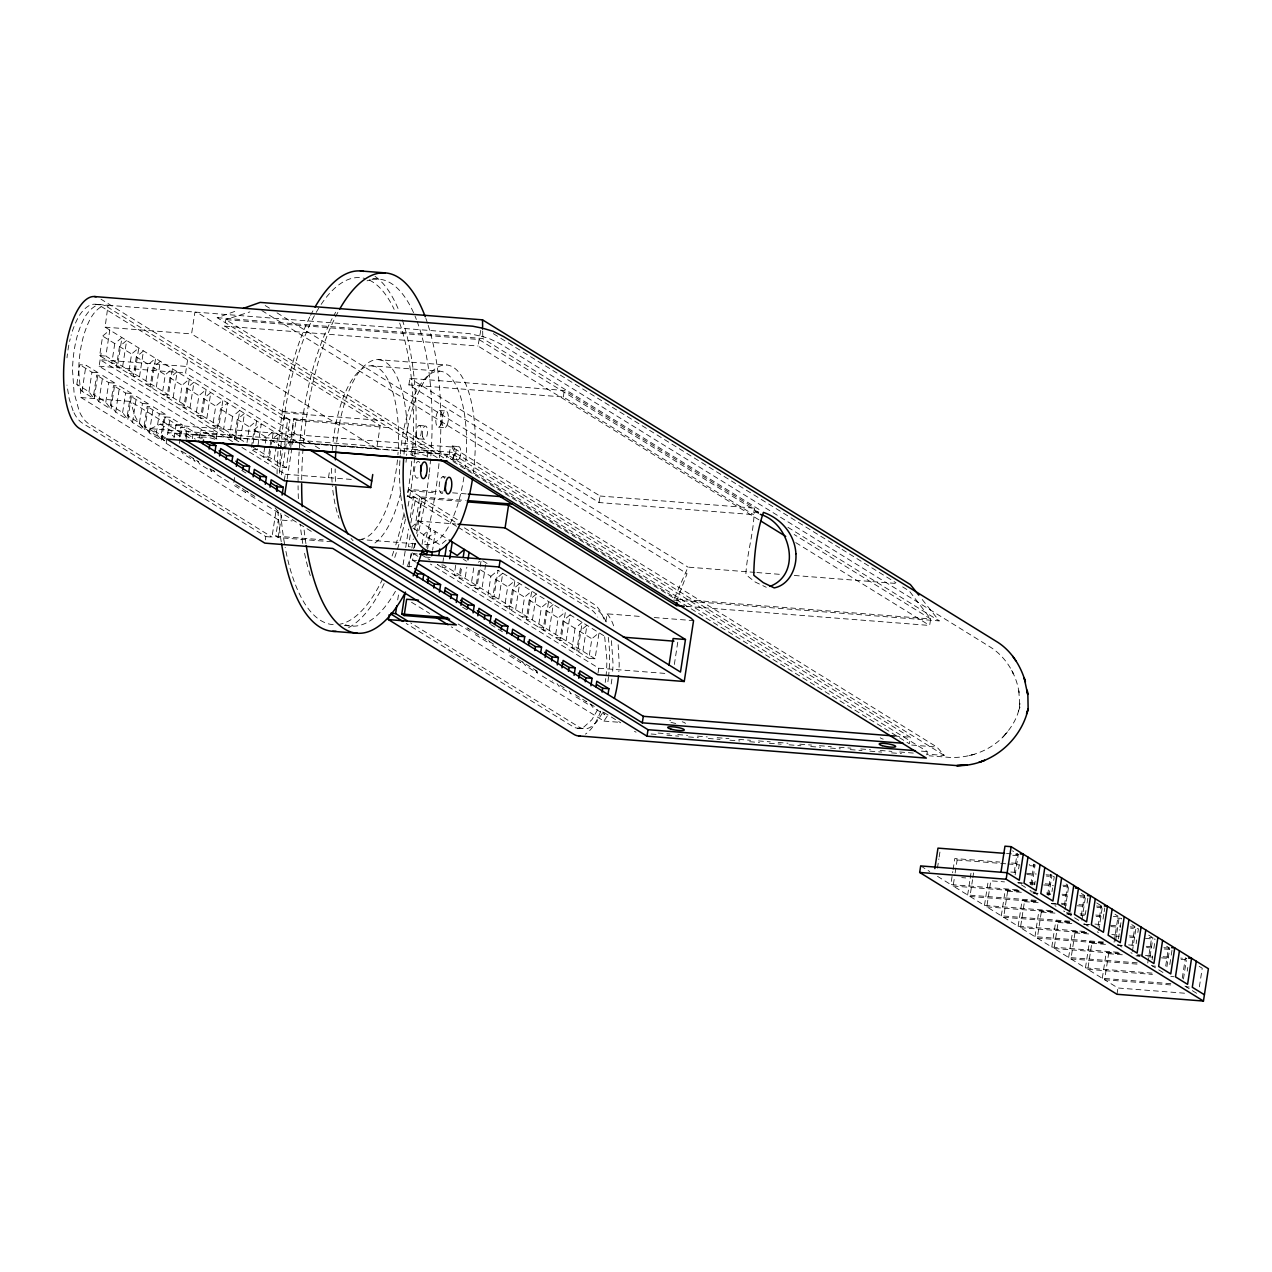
<?xml version="1.0" encoding="UTF-8"?>
<svg xmlns="http://www.w3.org/2000/svg" width="1272" height="1272" viewBox="0 0 1272 1272"><rect width="100%" height="100%" fill="white"/><g stroke="black" fill="none" stroke-linecap="round" stroke-linejoin="round"><path stroke-width="0.75" stroke-dasharray="5 3.75" d="M284.721 445.009L287.663 418.488L281.494 417.995M290.716 447.458L293.848 418.965L380.217 425.675L376.719 448.475L290.239 441.686L105.099 327.143L108.041 305.248A70.723 26.744 -85.5 0 0 101.49 306.568C92.093 312.149 87.848 323.104 84.461 332.962A55.332 20.924 -85.5 0 0 78.689 370.629L81.058 397.548L278.282 519.835L292.131 520.916M309.78 316.998A180.719 68.354 -85.5 0 0 282.368 411.413L280.047 428.839A180.719 68.354 -85.5 0 0 278.361 446.488M337.859 312.403A180.719 68.354 -85.5 0 0 307.077 413.352L304.755 430.779A180.719 68.354 -85.5 0 0 303.229 446.456M76.845 384.271L79.834 364.73L86.003 365.223L98.135 372.728L94.144 398.772L82.028 391.267L76.845 384.271L88.961 391.776L94.144 398.772M82.028 391.267L86.003 365.223M88.961 391.776L91.95 372.235L79.834 364.73M93.667 394.686L96.656 375.145L102.841 375.638L114.957 383.142L110.982 409.187L98.85 401.682L93.667 394.686L105.799 402.19L110.982 409.187M238.85 441.734L99.645 355.619L102.635 336.078L109.805 330.052L105.83 356.096L245.019 442.227M216.94 439.11L99.121 366.209L101.124 353.187M98.85 401.682L102.841 375.638M105.799 402.19L108.788 382.649L96.656 375.145M114.766 343.583L111.777 363.124L117.946 363.601L121.937 337.557L114.766 343.583L102.635 336.078M110.505 405.1L113.494 385.559L119.663 386.052L131.795 393.557L127.804 419.601L115.688 412.096L110.505 405.1L122.621 412.605L127.804 419.601M119.473 346.493L116.483 366.034L122.653 366.511L126.644 340.467L119.473 346.493L131.588 353.998L128.599 373.539L134.784 374.016L138.759 347.971L131.588 353.998M115.688 412.096L119.663 386.052M122.621 412.605L125.61 393.064L113.494 385.559M127.327 415.515L130.316 395.974L136.501 396.466L148.617 403.971L144.642 430.016L132.511 422.511L127.327 415.515L139.459 423.02L144.642 430.016M136.295 356.907L133.306 376.448L139.491 376.925L143.466 350.881L136.295 356.907L148.427 364.412L145.437 383.937L151.607 384.43L155.597 358.386L148.427 364.412M132.511 422.511L136.501 396.466M139.459 423.02L142.448 403.478L130.316 395.974M144.165 425.929L147.155 406.388L153.324 406.881L165.455 414.37L161.465 440.43L149.349 432.925L144.165 425.929L156.281 433.434L161.465 440.43M153.133 367.322L150.144 386.863L156.313 387.34L160.304 361.296L153.133 367.322L165.249 374.827L162.26 394.352L168.445 394.845L172.42 368.8L165.249 374.827M149.349 432.925L153.324 406.881M156.281 433.434L159.27 413.893L147.155 406.388M178.303 450.845L166.171 443.34L160.988 436.344L163.977 416.803L170.162 417.296L182.278 424.784L179.431 443.403M169.955 377.736L166.966 397.277L173.151 397.754L177.142 371.71L169.955 377.736L182.087 385.241L179.098 404.766L185.267 405.259L189.258 379.215L182.087 385.241M166.171 443.34L170.162 417.296M174.01 437.981L176.108 424.307L163.977 416.803M305.105 446.933L185.601 372.998L187.604 359.976M376.719 448.475L191.579 333.916L194.918 312.101L199.275 313.739L380.217 425.675M179.32 436.98L180.815 427.217L186.984 427.71L199.116 435.199L198.543 438.92M186.793 388.151L183.804 407.692L189.973 408.169L193.964 382.125L186.793 388.151L198.909 395.656L195.92 415.181L202.105 415.674L206.096 389.63L198.909 395.656M185.569 437.012L186.984 427.71M186.157 438.808L186.905 433.927L453.881 454.867L910.275 737.251L909.289 743.754L452.896 461.386L453.881 454.867M192.342 438.633L192.931 434.722L180.815 427.217M203.615 398.565L200.626 418.091L206.811 418.583L210.802 392.539L203.615 398.565L215.747 406.07L212.758 425.595L218.927 426.088L222.918 400.044L215.747 406.07M199.529 437.886L200.579 430.985M437.202 457.602L224.746 326.157L225.748 319.638L249.869 311.894M217.464 428.505L220.454 408.98L227.624 402.954L223.649 428.998M216.987 433.498L215.922 440.382A8.363 1.479 8.7 0 0 205.826 437.202A8.363 1.479 8.7 0 0 201.071 438.84M232.569 416.485L229.58 436.01L235.765 436.503L239.756 410.443L232.569 416.485L220.454 408.98M237.292 419.394L234.302 438.92L240.472 439.412L244.463 413.368L237.292 419.394L249.407 426.883L247.022 442.513M234.636 477.557L233.492 484.998L245.623 492.487L242.507 488.289M251.427 447.378L254.114 429.809L261.285 423.783L257.31 449.827L251.125 449.334L280.079 467.253L286.264 467.73L293.737 418.901L306.202 419.935M253.16 443.197L256.578 420.857L249.407 426.883M264.751 447.076L263.256 456.839L269.425 457.316L271.143 446.154M265.339 443.165L266.245 437.298L273.416 431.272L271.413 444.294M270.952 440.223L267.963 459.748L274.132 460.241L278.123 434.197L270.952 440.223L281.557 446.774M265.323 539.869L265.816 536.609L82.521 423.194A71.518 27.046 -85.5 0 1 73.045 410.745M285.485 448.905L289.937 419.887L283.751 419.394L284.753 412.891L101.013 299.206M280.079 467.253L283.068 447.712L290.239 441.686M265.816 536.609L272.001 537.102L276.183 509.754M281.525 474.822L285.198 450.797M331.849 541.793L278.171 537.579L275.801 536.116L278.282 519.835M284.26 480.768L285.262 474.249L239.47 445.916M278.171 537.579L281.764 514.142M287.138 478.972L296.106 420.364L293.737 418.901M328.494 477.636L329.496 471.133M408.884 384.875L409.886 378.356L564.307 390.472L754.471 508.132L753.485 514.651L599.048 502.535L408.884 384.875L563.321 396.991L753.485 514.651M410.92 454.47L411.969 447.569M456.553 526.322L407.358 495.873L408.36 489.37L442.815 492.073M397.691 599.907L398.597 594.04M403.081 564.736L408.535 529.041M410.284 517.609L413.543 496.366L407.358 495.873M410.236 534.956L408.439 546.674L414.624 547.151L415.213 543.255M408.948 567.169L411.587 549.965M411.874 548.137L413.273 538.978M414.72 529.47L419.712 496.843L465.361 500.421M427.328 456.966L428.378 450.065M415.658 562.049L412.621 560.173L413.623 553.67L417.55 553.972M416.707 533.477L422.097 498.322L419.712 496.843M422.065 544.4L423.56 534.638L430.731 528.611L427.599 549.075M426.772 547.326L428.267 537.547L435.437 531.521L432.591 550.124M446.679 457.761L447.188 454.517L167.84 432.607L174.566 436.773M443.594 557.724L442.1 567.503L448.285 567.98M758.955 519.851L478.002 346.016L480.8 330.116M455.726 565.229L454.231 575.008L460.4 575.485L461.831 566.183M460.432 568.139L458.938 577.917L465.107 578.394L466.824 567.233M473.74 567.837L471.053 585.406L477.238 585.899L481.214 559.855L478.352 562.256M485.65 564.625L481.945 588.809L475.76 588.332L478.749 568.791L490.881 576.296L487.892 595.821L494.061 596.314L498.052 570.269L562.351 610.051M495.587 579.205L492.598 598.746L498.767 599.223L502.758 573.179L495.587 579.205L507.703 586.71L504.714 606.235L510.899 606.728L514.89 580.684L507.703 586.71M512.409 589.62L509.42 609.161L515.605 609.638L519.596 583.594L512.409 589.62L524.541 597.125L521.552 616.65L527.721 617.143L531.712 591.098L524.541 597.125M509.77 647.782L508.625 655.223L520.757 662.728L517.64 658.53M529.247 600.034L526.258 619.559L532.427 620.052L536.418 594.008L529.247 600.034L541.363 607.539L538.374 627.064L544.559 627.557L548.55 601.513L541.363 607.539M563.321 396.991L564.307 390.472M546.086 610.449L543.096 629.974L549.265 630.467L553.256 604.423L546.086 610.449L558.201 617.953L555.212 637.479L561.381 637.972L565.372 611.912L558.201 617.953M570.079 614.837L562.908 620.863L559.918 640.388L566.104 640.881L570.079 614.837L603.739 635.666M575.039 628.352L572.05 647.893L578.219 648.386L582.21 622.326L575.039 628.352L562.908 620.863M599.048 502.535L600.05 496.016L409.886 378.356M579.746 631.278L576.757 650.803L582.926 651.296L586.917 625.252L579.746 631.278L591.862 638.767L588.872 658.308L595.058 658.801L599.033 632.74L591.862 638.767M598.015 673.095L598.762 668.213L430.461 564.084M605.917 621.499L607.078 613.835L642.455 616.618M674.351 664.461L677.865 641.47M686.276 606.378L929.657 625.458L930.643 618.939L909.401 591.082L902.659 586.917M926.843 754.853L927.352 751.593L447.188 454.517M937.448 868.172L938.879 858.87M939.165 857.01L940.024 851.429M1017.409 889.812L950.82 884.581L952.808 871.558M953.094 869.698L954.795 858.536L999.856 862.066M1036.203 900.369L967.642 894.995L953.141 886.028L954.859 874.866M955.145 873.005L957.132 859.983L954.795 858.536M967.642 894.995L969.916 880.113M970.202 878.252L971.061 872.672M1051.07 910.641L984.48 905.41L969.98 896.442L972.539 879.699M972.826 877.839L973.684 872.258M984.48 905.41L988.185 881.226M1069.863 921.198L1001.303 915.824L986.802 906.857L990.793 880.812L1004.498 881.878M1001.303 915.824L1005.293 889.78L1020.955 891.004M1084.73 931.47L1018.141 926.239L1003.64 917.271L1007.631 891.227L1005.293 889.78M1014.229 872.29L1017.091 853.687M1015.136 874.898L1018.268 854.418L1012.544 850.873M1018.618 868.887L1019.174 865.167M1018.141 926.239L1022.132 900.194L1035.837 901.276M1103.524 942.027L1034.963 936.653L1020.462 927.686L1024.453 901.641L1022.132 900.194M1030.781 884.565L1033.913 864.101M1031.974 885.296L1035.106 864.833L1029.223 864.372M1034.581 884.883L1035.154 881.162M1034.963 936.653L1038.954 910.609L1054.631 911.833M1118.39 952.299L1051.801 947.068L1037.3 938.1L1041.291 912.056L1038.954 910.609M1047.619 894.979L1050.752 874.516M1048.796 895.711L1051.928 875.247L1047.715 872.64M1051.992 891.577L1052.564 887.856M1053.693 880.415L1054.265 876.694L1046.427 876.074M1051.801 947.068L1055.792 921.023L1069.498 922.105M1137.184 962.856L1068.639 957.482L1054.138 948.514L1058.113 922.47L1055.792 921.023M1064.441 905.394L1067.574 884.93L1063.026 882.116M1065.062 909.846L1068.766 885.662L1062.883 885.201M1068.639 957.482L1072.614 931.438L1088.291 932.662M1152.05 973.112L1085.461 967.897L1070.96 958.929L1074.951 932.885L1072.614 931.438M1081.279 915.808L1084.412 895.345M1081.9 920.26L1085.588 896.076L1081.375 893.469M1085.366 914.266L1085.938 910.545M1087.067 903.104L1087.926 897.523L1080.087 896.903M1085.461 967.897L1089.452 941.852L1105.114 943.077M1170.844 983.685L1102.299 978.311L1087.799 969.344L1091.774 943.283L1089.452 941.852M1098.102 926.223L1101.234 905.759M1098.722 930.675L1102.427 906.491L1096.687 902.945M1103.047 919.099L1103.905 913.519M1104.191 911.658L1104.764 907.938M1102.299 978.311L1106.274 952.267L1119.996 953.332M1184.534 993.209L1117.929 987.994L1104.621 979.758L1108.612 953.698L1106.274 952.267M1114.081 942.218L1117.786 918.034M1115.56 941.089L1119.265 916.905L1113.382 916.444M1118.454 938.816L1119.885 929.514M1120.171 927.654L1121.586 918.352L1113.747 917.732M1116.975 994.275L1117.929 987.994M1132.048 945.191L1134.894 926.588L1130.347 923.774M1132.382 951.504L1136.087 927.32L1130.22 926.859M1136.134 943.649L1136.707 939.928M1137.852 932.487L1138.424 928.767L1130.585 928.147M1147.742 963.047L1151.446 938.863M1150.079 956.337L1152.925 937.734L1147.042 937.273M1152.114 959.644L1152.686 955.924M1153.831 948.483L1154.96 941.042M1165.708 966.02L1168.555 947.417M1166.901 966.752L1169.747 948.149L1164.007 944.603M1169.811 964.478L1170.94 957.037M1171.226 955.177L1172.084 949.596M1182.26 978.295L1185.393 957.832L1186.585 958.563L1180.702 958.102M1183.453 979.027L1186.299 960.424M1187.205 971.172L1187.778 967.451M1199.369 986.849L1202.231 968.231L1199.194 966.37M408.089 506.113L410.729 490.833A180.719 68.354 -85.5 0 0 414.593 457.745M438.967 463.612A180.719 68.354 -85.5 0 1 435.437 492.773L432.496 509.818A180.719 68.354 -85.5 0 1 424.864 542.111M410.824 523.03L415.801 497.765L409.616 497.273M416.612 525.352L421.97 498.242L463.374 501.55M758.748 512.584L479.003 339.513L225.748 319.638L677.388 599.08L687.023 573.656L260.84 309.955M674.351 598.333L688.025 567.137L754.932 572.384M597.57 709.792L591.973 719.618L584.055 726.884A71.518 27.046 -85.5 0 1 572.734 726.487L406.245 623.503M602.435 713.036L596.632 722.035L590.224 727.377A71.518 27.046 -85.5 0 1 578.903 726.964L410.745 622.946M607.237 716.072L603.946 721.081L451.385 626.873M758.653 512.012L755.473 511.757L754.105 513.395C753.453 534.065 746.839 554.195 745.853 574.658L755.171 582.019L766.269 587.282M1002.877 737.045C1011.494 727.838 1019.19 716.025 1019.778 703.193L1019.81 706.342L1018.824 690.919L1019.254 693.86C1016.837 674.971 1006.104 656.781 989.743 646.701L499.53 343.408L489.036 338.479L479.91 335.872M1005.373 734.373C991.922 749.908 971.061 757.969 950.725 757.492L929.037 755.791M411.428 527.133L418.599 521.107L455.948 524.032M446.122 540.234L440.382 545.052L412.955 528.071M490.881 576.296L498.052 570.269M165.932 438.093L150.732 428.696L160.288 424.132L451.973 447.013L936.892 747.046L944.46 755.504L926.938 754.137M443.721 457.841L217.194 317.682L237.737 310.384M372.871 278.632L378.436 279.077M95.686 304.278L101.871 304.755M108.041 305.248L468.923 333.55L483.726 336.841M217.194 317.682L482.803 338.527L761.117 510.708M224.746 326.157L478.002 346.016M105.099 327.143L191.579 333.916M335.903 450.654A93.699 35.441 -85.5 0 1 378.452 359.642L446.393 364.969M332.246 450.352A87.005 32.913 -85.5 0 1 371.758 365.827L439.715 371.154M99.645 355.619L105.83 356.096M99.121 366.209L185.601 372.998M91.95 372.235L98.135 372.728M108.788 382.649L114.957 383.142M439.444 410.506L445.629 410.983M125.61 393.064L131.795 393.557M282.368 411.413L307.077 413.352M284.753 412.891L383.588 420.635M81.058 397.548L130.475 401.427L191.166 439.047M142.448 403.478L148.617 403.971M419.108 425.484L425.277 425.961M438.57 427.185L444.755 427.662M296.106 420.364L388.771 427.63M159.27 413.893L165.455 414.37M418.409 438.824L424.594 439.301M176.108 424.307L182.278 424.784M452.387 446.075L458.556 446.552M150.732 428.696L454.788 452.546L944.46 755.504M192.931 434.722L199.116 435.199M197.637 437.632L203.822 438.125M451.687 459.415L457.872 459.892M442.831 476.746L445.916 477M600.05 496.016L754.471 508.132M285.262 474.249L352.09 479.496M452.578 492.836L468.175 494.061M410.729 490.833L435.437 492.773M358.402 539.344L416.644 543.907M756.888 572.543L780.515 574.388M794.285 575.469L898.588 583.657M275.801 536.116L323.231 539.837M425.277 557.088L431.447 557.565M412.621 560.173L416.564 560.491M406.992 566.326L411.635 566.692M677.388 599.08L930.643 618.939L794.141 534.494M673.588 600.066L939.197 620.895L921.198 598.206M654.253 617.54L693.558 620.625M344.315 625.506L351.74 626.094M598.762 668.213L667.1 673.572M894.502 736.011L910.275 737.251M911.69 745.058L936.892 747.046M603.946 721.081L619.766 722.321M921.405 751.132L927.352 751.593M658.117 733.054L669.931 733.976M677.801 734.596L687.627 735.375M697.469 736.138L707.312 736.917M717.154 737.681L728.951 738.603M738.793 739.382L750.607 740.304M758.478 740.924L770.275 741.846M778.146 742.466L787.988 743.245M799.786 744.168L811.6 745.09M819.47 745.71L831.284 746.632M839.154 747.252L850.952 748.175M860.731 748.938L870.461 749.701M880.208 750.464L891.879 751.386M899.67 751.99L913.296 753.072M577.488 728.22L583.657 728.697M651.089 733.992L658.976 734.612M666.862 735.216L678.676 736.154M688.534 736.917L698.392 737.696M708.25 738.476L720.079 739.398M729.937 740.177L739.795 740.94M749.653 741.719L759.511 742.482M769.369 743.261L781.183 744.184M789.069 744.804L800.899 745.742M810.757 746.505L820.615 747.284M830.473 748.047L840.331 748.826M850.189 749.606L862.019 750.528M869.905 751.148L881.719 752.07M891.577 752.849L901.435 753.612M1006.518 853.496L1018.268 854.418M1012.766 855.245L1018.649 855.706M1011.606 862.988L1019.428 863.609M957.132 859.983L1006.104 863.815M1008.06 863.974L1019.81 864.896M1029.604 865.66L1037.427 866.28M1010.811 872.02L1016.678 872.481M1026.472 873.26L1036.267 874.023M1046.061 874.786L1051.928 875.247M1026.838 874.548L1034.677 875.152M1029.589 882.593L1035.472 883.054M1045.266 883.817L1053.089 884.438M961.775 877.616L965.687 877.918M1022.434 883.007L1017.807 882.641L1026.87 888.254M1018.22 882.959L1022.132 883.261M1029.97 883.881L1035.837 884.342M1043.676 884.962L1053.47 885.725M1063.265 886.489L1071.088 887.109M1030.749 891.783L1038.588 892.388M1046.427 893.008L1050.338 893.31M1062.088 894.232L1069.927 894.852M1079.721 895.615L1085.588 896.076M953.141 886.028L1021.702 891.402M1034.629 893.055L1037.729 893.31M1007.631 891.227L1023.292 892.451M1033.087 893.214L1038.97 893.675M1046.792 894.296L1050.72 894.598M1062.47 895.52L1070.293 896.14M1061.293 903.263L1069.132 903.883M1078.926 904.646L1086.765 905.267M1096.543 906.03L1102.427 906.491M969.98 896.442L1038.524 901.816M1056.094 903.836L1051.467 903.47L1056.014 906.284M1024.453 901.641L1038.159 902.707M1051.88 903.788L1059.703 904.408M1061.675 904.551L1067.542 905.012M1077.336 905.791L1085.175 906.395M1096.925 907.318L1102.792 907.779M1066.381 912.755L1072.248 913.217M1080.087 913.837L1085.954 914.298M1095.748 915.061L1103.587 915.681M986.802 906.857L1053.407 912.072M1068.305 913.884L1071.39 914.139M1041.291 912.056L1054.997 913.121M1066.747 914.043L1072.63 914.504M1080.453 915.125L1084.38 915.427M1096.13 916.349L1103.953 916.969M1094.954 924.092L1102.792 924.712M1110.631 925.316L1120.425 926.096M1003.64 917.271L1072.185 922.645M1085.127 924.299L1089.754 924.664M1058.113 922.47L1071.819 923.536M1083.585 924.458L1089.452 924.919M1110.997 926.604L1118.835 927.224M1111.792 934.507L1119.63 935.127M1129.409 935.89L1137.247 936.51M1020.462 927.686L1087.067 932.901M1074.951 932.885L1088.657 933.95M1114.113 935.953L1119.996 936.415M1129.79 937.178L1137.629 937.798M1145.452 938.402L1155.246 939.181M1128.614 944.921L1134.497 945.382M1146.247 946.304L1154.086 946.924M1163.88 947.688L1169.747 948.149M1037.3 938.1L1105.845 943.474M1118.788 945.128L1121.872 945.366M1091.774 943.283L1105.495 944.365M1117.245 945.287L1123.112 945.748M1146.613 947.592L1154.451 948.212M1164.246 948.976L1170.129 949.437M1137.613 954.716L1143.496 955.177M1145.452 955.336L1153.291 955.956M1163.085 956.719L1170.908 957.339M1054.138 948.514L1118.772 953.587M1137.168 955.669L1140.253 955.908M1108.612 953.698L1122.317 954.779M1136.023 955.86L1139.951 956.162M1147.773 956.783L1153.656 957.244M1161.495 957.848L1169.318 958.468M1181.084 959.39L1188.907 959.994M1070.96 958.929L1137.55 964.144M1152.448 965.957L1155.548 966.195M1087.799 969.344L1152.432 974.4M1170.828 976.499L1173.913 976.737M1104.621 979.758L1171.21 984.973M1186.108 986.786L1189.209 987.024M755.473 511.757L758.7 513.475M462.563 607.142L469.066 611.148M490.753 624.536L502.488 631.787M411.524 602.26L429.602 613.422M493.313 333.646L840.331 548.359M842.016 549.393L895.917 582.751M787.925 527.308L939.197 620.895M795.763 542.619L929.657 625.458M265.196 305.534L270.252 308.651M276.994 312.833L688.025 567.137M1115.035 914.298L1118.072 916.174M1148.696 935.127L1151.732 937.003M408.36 489.37L457.745 519.93M471.181 528.246L593.77 604.089A66.939 25.313 -85.5 0 1 604.327 620.164M289.937 419.887L106.625 306.473A71.518 27.046 -85.5 0 0 95.305 306.059C85.924 311.672 81.662 322.611 78.292 332.469A55.332 20.924 -85.5 0 0 72.52 370.152L74.078 392.794L79.214 411.206A71.518 27.046 -85.5 0 0 88.69 423.656L272.001 537.102M413.543 496.366L456.028 522.649M464.407 527.848L596.838 609.781A71.518 27.046 -85.5 0 1 606.315 622.231M283.751 419.394L100.456 305.995A71.518 27.046 -85.5 0 0 89.135 305.582C80.724 310.495 76.511 320.003 73.204 328.733A55.459 20.972 -85.5 0 0 71.105 335.379M458.238 527.355L590.669 609.288A71.518 27.046 -85.5 0 1 597.745 617.079M319.558 448.746L186.602 366.479L100.122 359.706L233.253 442.068M1029.923 890.146L1031.115 890.877M1033.452 892.324L1039.176 895.87M1063.583 910.975L1064.775 911.706M1067.113 913.153L1081.613 922.121M1083.935 923.567L1089.675 927.113M1097.259 931.804L1098.436 932.535M1117.595 944.396L1124.846 948.88M1130.919 952.633L1132.096 953.364M1151.271 965.225L1163.053 972.524M1184.932 986.054L1198.24 994.291M418.599 521.107L446.043 538.088M482.788 560.825L488.957 564.641M254.114 429.809L266.245 437.298M463.437 559.314L466.474 561.191M252.603 446.917L286.264 467.73M595.058 658.801L443.578 565.07L437.393 564.593L588.872 658.308M420.571 554.179L429.825 559.903M920.674 865.93L929.768 871.558M937.512 876.344L950.82 884.581M413.623 553.67L418.17 556.484M186.905 433.927L195.3 439.126M241.728 470.402L248.469 474.583M305.789 510.12L310.845 513.252M160.288 424.132L182.23 437.711M160.988 436.344L165.535 439.158M164.819 440.748L144.277 428.044A71.518 27.046 -85.5 0 1 134.816 415.578L130.475 401.427M181.705 451.194L198.575 461.641M210.405 468.955L215.461 472.087M235.733 484.616L257.675 498.195M284.69 514.922L311.704 531.632M467.078 627.764L494.093 644.475M510.978 654.921L537.992 671.632M559.934 685.211L566.692 689.392M575.135 694.623L597.093 708.202M603.834 712.384L620.72 722.83M228.785 482.072L216.669 474.583L213.553 470.386M262.445 502.901L250.33 495.412L247.213 491.215M267.152 505.811L279.284 513.316L275.134 507.719M458.143 623.98L470.258 631.484L468.191 628.686M487.097 641.899L474.965 634.394L472.898 631.596M503.919 652.313L491.803 644.809L488.687 640.611M542.285 676.052L554.417 683.541L552.334 680.743M575.946 696.881L588.077 704.37L586.01 701.572M607.078 613.835L607.428 614.233A70.723 26.744 -85.5 0 1 612.484 622.739L614.567 628.225M602.833 711.986L604.9 714.785L592.784 707.28L590.717 704.481M569.172 691.157L571.239 693.956L559.124 686.467L557.057 683.668M535.512 670.328L537.579 673.127L525.463 665.638L522.347 661.44M209.88 468.859L211.963 471.658L199.831 464.169L197.764 461.37M193.058 458.461L195.125 461.259L183.009 453.754L180.926 450.956M451.973 447.013L454.788 452.546M1011.685 670.408L1013.355 673.794L1012.178 671.393M73.045 410.729L69.245 399.074L66.955 385.066M604.661 636.747L606.839 658.912A55.459 20.972 -85.5 0 1 606.172 674.669M611.45 640.675L613.009 663.316A55.332 20.924 -85.5 0 1 612.675 671.218M618.16 644.729L619.194 663.793A55.332 20.924 -85.5 0 1 618.86 671.696M482.692 331.054L482.803 338.527M369.405 280.158A174.026 65.826 -85.5 0 1 394.145 309.35M399.694 323.072A174.026 65.826 -85.5 0 1 412.223 455.599M411.746 461.275A174.026 65.826 -85.5 0 1 407.167 496.716M403.701 514.683A174.026 65.826 -85.5 0 1 394.892 547.739M393.732 551.253A174.026 65.826 -85.5 0 1 391.347 558.09M382.761 578.649A174.026 65.826 -85.5 0 1 339.704 624.25M333.2 624.632A174.026 65.826 -85.5 0 1 285.166 547.373M284.531 543.812A174.026 65.826 -85.5 0 1 280.778 513.395M279.617 473.105A174.026 65.826 -85.5 0 1 280.603 450.431M280.889 446.647A174.026 65.826 -85.5 0 1 314.391 315.679M316.187 312.435A174.026 65.826 -85.5 0 1 319.161 307.49M321.164 304.374A174.026 65.826 -85.5 0 1 364.698 278.425M67.003 357.83A55.459 20.972 -85.5 0 1 67.432 353.918M67.972 350.054A55.459 20.972 -85.5 0 1 70.183 338.893M608.255 637.32A66.939 25.313 -85.5 0 1 608.668 675.289M608.525 676.736A66.939 25.313 -85.5 0 1 607.571 683.907M600.718 711.191A66.939 25.313 -85.5 0 1 585.374 734.103M636.064 732.163A71.518 27.046 -85.5 0 1 634.505 731.321M611.912 679.057A55.332 20.924 -85.5 0 1 610.735 686.721M605.742 678.58A55.459 20.972 -85.5 0 1 605.202 682.444M675.75 723.45A8.363 1.479 8.7 0 1 670.598 720.27M682.237 721.781A8.363 1.479 8.7 0 1 685.211 723.609M883.229 739.143A8.363 1.479 8.7 0 1 880.208 737.681M415.785 456.394A8.363 1.479 8.7 0 1 413.448 453.595A8.363 1.479 8.7 0 1 426.867 456.123M400.33 453.977A87.005 32.913 -85.5 0 1 441.623 371.44A87.005 32.913 -85.5 0 1 465.059 468.637M463.93 477.032A87.005 32.913 -85.5 0 1 423.178 544.034M405.1 517.672A87.005 32.913 -85.5 0 1 400.203 455.678M442.799 493.059A8.363 3.164 -85.5 0 1 439.428 483.249A8.363 3.164 -85.5 0 1 444.962 478.956M418.106 477.779A8.363 3.164 -85.5 0 1 414.577 469.05A8.363 3.164 -85.5 0 1 419.665 462.42M404.003 454.152A93.699 35.441 -85.5 0 1 449.493 365.541A93.699 35.441 -85.5 0 1 473.009 475.394M371.758 365.827A87.005 32.913 -85.5 0 1 397.913 454.82M397.468 459.923A87.005 32.913 -85.5 0 1 361.661 539.137M339.099 518.229A87.005 32.913 -85.5 0 1 338.082 515.367M337.144 512.346A87.005 32.913 -85.5 0 1 332.358 485.697M332.072 482.12A87.005 32.913 -85.5 0 1 331.579 467.317M375.017 276.342A180.719 68.354 -85.5 0 1 398.311 309.175M402.334 319.876A180.719 68.354 -85.5 0 1 414.752 455.774M405.498 518.944A180.719 68.354 -85.5 0 1 394.32 558.678M384.16 583.546A180.719 68.354 -85.5 0 1 347.971 627.955M281.223 541.697A180.719 68.354 -85.5 0 1 277.853 510.247M277.042 473.947A180.719 68.354 -85.5 0 1 278.075 450.415M310.606 315.329A180.719 68.354 -85.5 0 1 314.009 308.889M425.85 318.398A180.719 68.354 -85.5 0 1 427.615 323.549M428.187 325.33A180.719 68.354 -85.5 0 1 439.46 457.713M305.932 543.637A180.719 68.354 -85.5 0 1 303.96 528.596M301.687 479.783A180.719 68.354 -85.5 0 1 303.07 448.412M378.452 359.642A93.699 35.441 -85.5 0 1 406.627 455.471M406.468 457.316A93.699 35.441 -85.5 0 1 405.752 464.63M400.775 492.709A93.699 35.441 -85.5 0 1 372.283 544.607M353.091 540.759A93.699 35.441 -85.5 0 1 351.088 538.453M335.49 481.404A93.699 35.441 -85.5 0 1 335.172 468.923M371.933 279.474A174.026 65.826 -85.5 0 1 416.373 319.463M417.073 321.291A174.026 65.826 -85.5 0 1 430.763 457.061M430.604 458.953A174.026 65.826 -85.5 0 1 429.348 472.166M429.125 474.043A174.026 65.826 -85.5 0 1 417.232 536.466M415.101 543.812A174.026 65.826 -85.5 0 1 413.416 549.186M412.271 552.7A174.026 65.826 -85.5 0 1 407.374 566.12M395.449 591.273A174.026 65.826 -85.5 0 1 345.364 624.822M310.273 575.596A174.026 65.826 -85.5 0 1 308.19 568.536M307.697 566.708A174.026 65.826 -85.5 0 1 304.04 550.601M302.752 543.446A174.026 65.826 -85.5 0 1 300.208 524.668M298.364 498.672A174.026 65.826 -85.5 0 1 298.077 485.761M298.077 482.04A174.026 65.826 -85.5 0 1 299.143 451.894M299.413 448.11A174.026 65.826 -85.5 0 1 332.103 318.668M333.741 315.615A174.026 65.826 -85.5 0 1 335.697 312.197M367.02 280.858A174.026 65.826 -85.5 0 1 370.295 279.824M1019.858 707.121L1018.316 711.668L1019.858 707.121M453.595 457.268L453.023 458.381A6.694 2.528 -85.5 0 1 449.461 453.579A6.694 2.528 -85.5 0 1 453.245 446.377A6.694 2.528 -85.5 0 1 453.595 457.268M459.78 457.761L459.192 458.874A6.694 2.528 -85.5 0 1 455.646 454.072A6.694 2.528 -85.5 0 1 459.415 446.87A6.694 2.528 -85.5 0 1 459.78 457.761M1007.488 731.829L1005.166 734.596L1007.488 731.829M973.986 754.344L968.564 755.775L973.986 754.344M422.558 436.201L422.383 434.611A6.694 2.528 -85.5 0 1 425.723 426.025A6.694 2.528 -85.5 0 1 426.836 436.248A6.694 2.528 -85.5 0 1 422.558 436.201M416.373 435.708L416.198 434.134A6.694 2.528 -85.5 0 1 419.553 425.532A6.694 2.528 -85.5 0 1 420.65 435.755A6.694 2.528 -85.5 0 1 416.373 435.708M203.552 432.83A8.363 1.479 8.7 0 0 216.924 433.879A8.363 1.479 8.7 0 0 205.778 430.588A8.363 1.479 8.7 0 0 203.552 432.83M414.942 449.413A8.363 1.479 8.7 0 0 428.314 450.463A8.363 1.479 8.7 0 0 417.168 447.172A8.363 1.479 8.7 0 0 414.942 449.413M447.14 424.991A8.363 3.164 -85.5 0 0 446.44 411.19A8.363 3.164 -85.5 0 0 441.988 421.795A8.363 3.164 -85.5 0 0 447.14 424.991M440.955 424.498A8.363 3.164 -85.5 0 0 440.255 410.697A8.363 3.164 -85.5 0 0 435.819 421.318A8.363 3.164 -85.5 0 0 440.955 424.498"/><path stroke-width="1.5" d="M202.964 443.705L203.536 439.985M209.165 449.048L209.769 445.136L205.221 442.322M214.809 453.055L215.938 445.613L209.88 441.861M219.515 455.98L220.66 448.523L232.776 456.028L231.917 461.609M226.003 459.446L226.591 455.551L219.023 450.86M236.338 466.379L237.482 458.938L249.614 466.442L248.755 472.023M242.825 469.861L243.429 465.965L235.845 461.275M253.176 476.793L254.32 469.352L266.436 476.857L265.291 484.298M259.663 480.275L260.267 476.38L254.193 472.627M270.014 487.208L271.143 479.767L283.274 487.271L282.066 495.078M276.501 490.69L277.089 486.794L271.031 483.042M284.753 494.601L286.836 480.927M223.172 442.958L284.26 480.768L370.74 487.542L372.744 474.52M580.334 735.9A66.939 25.313 -85.5 0 1 573.847 734.326L388.437 619.607L389.184 614.71M407.374 620.863L395.608 613.581L396.8 605.758M449.62 619.098L404.162 615.537L401.777 614.058L405.068 592.577M404.162 615.537L406.643 599.255L418.504 600.177M416.978 577.615L417.582 573.704L414.545 571.828M422.892 579.778L423.751 574.197L417.582 573.704M427.312 550.935L426.74 554.656L422.193 551.841M427.615 582.687L428.457 577.106M431.733 555.705L432.305 551.984M433.816 588.03L434.404 584.118L426.836 579.428M438.888 554.815L439.794 548.963M439.444 592.052L440.589 584.611L414.656 568.568M444.993 555.769L446.711 544.607M444.437 593.102L445.295 587.521L457.411 595.026L456.282 602.467M449.7 558.678L452.26 541.936M450.638 598.444L451.242 594.533L445.184 590.78M463.247 556.882L464.391 549.44L457.22 555.467L449.636 550.776M460.989 605.377L462.118 597.935L474.249 605.44L473.105 612.881M467.953 559.791L469.098 552.35M467.476 608.859L468.064 604.947L460.496 600.257M477.811 615.791L478.956 608.35L491.072 615.839L489.943 623.296M484.298 619.273L484.902 615.362L477.318 610.671M467.301 501.868L508.577 505.095L691.014 618.128L693.558 620.625L684.241 681.506L499.101 566.962L500.103 560.443L419.522 554.131M500.103 560.443L680.488 672.061L685.465 639.498L505.079 527.896L508.577 505.095M494.935 624.345L495.778 618.764L507.91 626.253L506.765 633.695M501.136 629.688L501.725 625.776L494.156 621.086M511.757 634.76L512.616 629.179L524.732 636.668L523.889 642.249M517.958 640.102L518.563 636.191L512.505 632.438M528.596 645.174L529.438 639.593L541.57 647.082L540.711 652.663M534.797 650.517L535.385 646.605L527.816 641.915M545.132 657.449L546.276 650.008L558.392 657.497L557.263 664.938M551.619 660.931L552.223 657.02L544.639 652.329M561.97 667.848L563.114 660.407L575.23 667.911L574.085 675.353M568.457 671.33L569.061 667.434L561.477 662.744M578.792 678.262L579.937 670.821L592.068 678.326L590.923 685.767M585.279 681.744L585.883 677.849L578.315 673.158M595.916 686.816L596.775 681.236L608.89 688.74L608.032 694.321M602.117 692.159L602.721 688.263L596.648 684.511M903.359 743.293L642.296 722.83L643.298 716.311L198.671 441.209M647.019 736.202L166.839 439.11L446.186 461.021L926.35 758.112L647.019 736.202L648.005 729.699L179.606 439.889M684.304 606.219L676.386 605.599L676.895 602.34M669.008 665.351L673.111 638.528L685.465 639.498M1000.969 872.242L1004.959 846.182L1011.145 846.675L1208.4 968.723L1203.455 1001.048L1116.975 994.275L919.672 872.449L920.674 865.93L1007.154 872.719L1019.269 880.224L1023.26 854.18L1020.176 853.925M934.841 868.585L937.973 848.122L1004.562 853.353M1203.455 1001.048L1006.152 879.238L1011.145 846.675M1027.967 857.089L1023.976 883.134L1036.108 890.639L1040.099 864.594M1044.805 867.504L1040.814 893.548L1052.93 901.053L1056.921 874.993M1061.627 877.918L1057.652 903.963L1069.768 911.468L1073.759 885.407M1095.287 898.748L1091.312 924.792L1103.428 932.281L1107.419 906.236L1104.319 905.998M1112.126 909.162L1108.135 935.206L1120.266 942.695L1124.241 916.651M1128.948 919.561L1124.973 945.621L1137.089 953.11L1141.079 927.065M1145.786 929.975L1141.795 956.035L1153.927 963.524L1157.902 937.48M1162.608 940.39L1158.633 966.434L1170.749 973.939L1174.74 947.894L1171.655 947.656M1179.446 950.804L1175.455 976.848L1187.587 984.353L1191.562 958.309L1188.477 958.07M1196.284 961.219L1192.293 987.263L1204.409 994.768M1026.806 713.21L1028.142 708.965L1027.871 695.243L1024.214 678.135L1025.455 682.046M1026.504 713.942L1028.142 708.965C1020.907 741.29 990.252 766.603 956.846 765.601L578.665 735.932M243.334 308.38L260.14 302.402L482.517 319.844L910.386 584.579L918.797 595.169M769.862 586.408C802.759 573.958 790.294 522.999 760.306 514.333M360.421 270.952L385.13 272.876M94.51 296.551L472.691 326.204L482.263 328.144M446.965 460.909L185.903 440.446L642.296 722.83M209.769 445.136L215.938 445.613M226.591 455.551L232.776 456.028M243.429 465.965L249.614 466.442M260.267 476.38L266.436 476.857M468.175 494.061L503.283 496.811M467.317 500.58L512.378 504.11M277.089 486.794L283.274 487.271M457.92 524.191L505.079 527.896M369.898 546.944L432.019 551.825M418.52 560.65L499.101 566.962M434.404 584.118L440.589 584.611M451.242 594.533L457.411 595.026M468.064 604.947L474.249 605.44M484.902 615.362L491.072 615.839M390.965 613.215L395.608 613.581M401.777 614.058L447.792 617.667M501.725 625.776L507.91 626.253M623.248 637.192L673.969 641.168M388.437 619.607L456.378 624.934L332.771 548.455L264.815 543.128L79.405 428.41A66.939 25.313 -85.5 0 1 64.999 352.869A66.939 25.313 -85.5 0 1 96.147 296.805M518.563 636.191L524.732 636.668M535.385 646.605L541.57 647.082M332.692 631.31L357.4 633.249M552.223 657.02L558.392 657.497M569.061 667.434L575.23 667.911M684.241 681.506L597.76 674.732L417.168 562.987M585.883 677.849L592.068 678.326M602.721 688.263L608.89 688.74M643.298 716.311L894.502 736.011M648.005 729.699L915.474 750.671M919.672 872.449L1006.152 879.238M1075.365 888.079L1078.465 888.333L1074.474 914.377L1086.606 921.882L1090.581 895.822L1087.496 895.583M483.869 328.558L493.154 331.308L503.807 336.683L998.234 642.598C1011.638 651.455 1020.653 665.908 1025.153 681.108M436.312 617.556L448.046 624.806M760.624 520.884L785.714 536.402M440.541 459.669L676.386 605.599M322.929 450.829L371.742 481.039M310.145 450.05L370.74 487.542M449.127 539.996L479.703 558.917M391.108 614.138L402.874 621.42M1015.803 660.725L1012.703 656.241M1027.331 691.062L1027.728 694.401L1027.235 690.203M482.517 319.844L482.66 329.178M618.526 675.639A55.332 20.924 -85.5 0 1 614.44 698.09M445.598 482.613A8.363 3.164 -85.5 0 1 444.341 490.753M420.666 465.345A8.363 3.164 -85.5 0 1 420.666 471.642M472.484 478.988A93.699 35.441 -85.5 0 1 428.934 551.253A93.699 35.441 -85.5 0 1 403.717 457.825M336.046 631.325A180.719 68.354 -85.5 0 1 281.525 543.605M277.058 491.358A180.719 68.354 -85.5 0 1 276.978 485.586M315.011 307.109A180.719 68.354 -85.5 0 1 363.744 271.397M339.719 309.048A180.719 68.354 -85.5 0 1 425.245 316.728M422.622 549.679A180.719 68.354 -85.5 0 1 413.162 575.898M405.514 592.132A180.719 68.354 -85.5 0 1 306.234 545.545M302.227 506.59A180.719 68.354 -85.5 0 1 301.671 483.662M348.258 534.335A93.699 35.441 -85.5 0 1 335.84 486.588M335.363 459.828A93.699 35.441 -85.5 0 1 335.76 452.498M795.906 553.765C796.956 567.9 789.276 584.945 774.219 587.903L763.28 582.655L753.803 575.278C753.978 554.544 756.935 531.585 763.423 512.378C781.374 518.594 794.905 534.638 795.906 553.765M984.464 760.386L979.09 762.341L984.464 760.386M966.879 764.949L956.846 765.601L966.879 764.949M670.837 729.079A8.363 1.479 8.7 0 0 684.209 730.128A8.363 1.479 8.7 0 0 673.063 726.837A8.363 1.479 8.7 0 0 670.837 729.079M882.227 745.646A8.363 1.479 8.7 0 0 895.599 746.696A8.363 1.479 8.7 0 0 884.453 743.42A8.363 1.479 8.7 0 0 882.227 745.646M425.818 475.951A8.363 3.164 -85.5 0 0 425.118 462.149A8.363 3.164 -85.5 0 0 420.666 472.771A8.363 3.164 -85.5 0 0 425.818 475.951M450.527 491.231A8.363 3.164 -85.5 0 0 449.811 477.429A8.363 3.164 -85.5 0 0 445.375 488.05A8.363 3.164 -85.5 0 0 450.527 491.231"/></g></svg>
